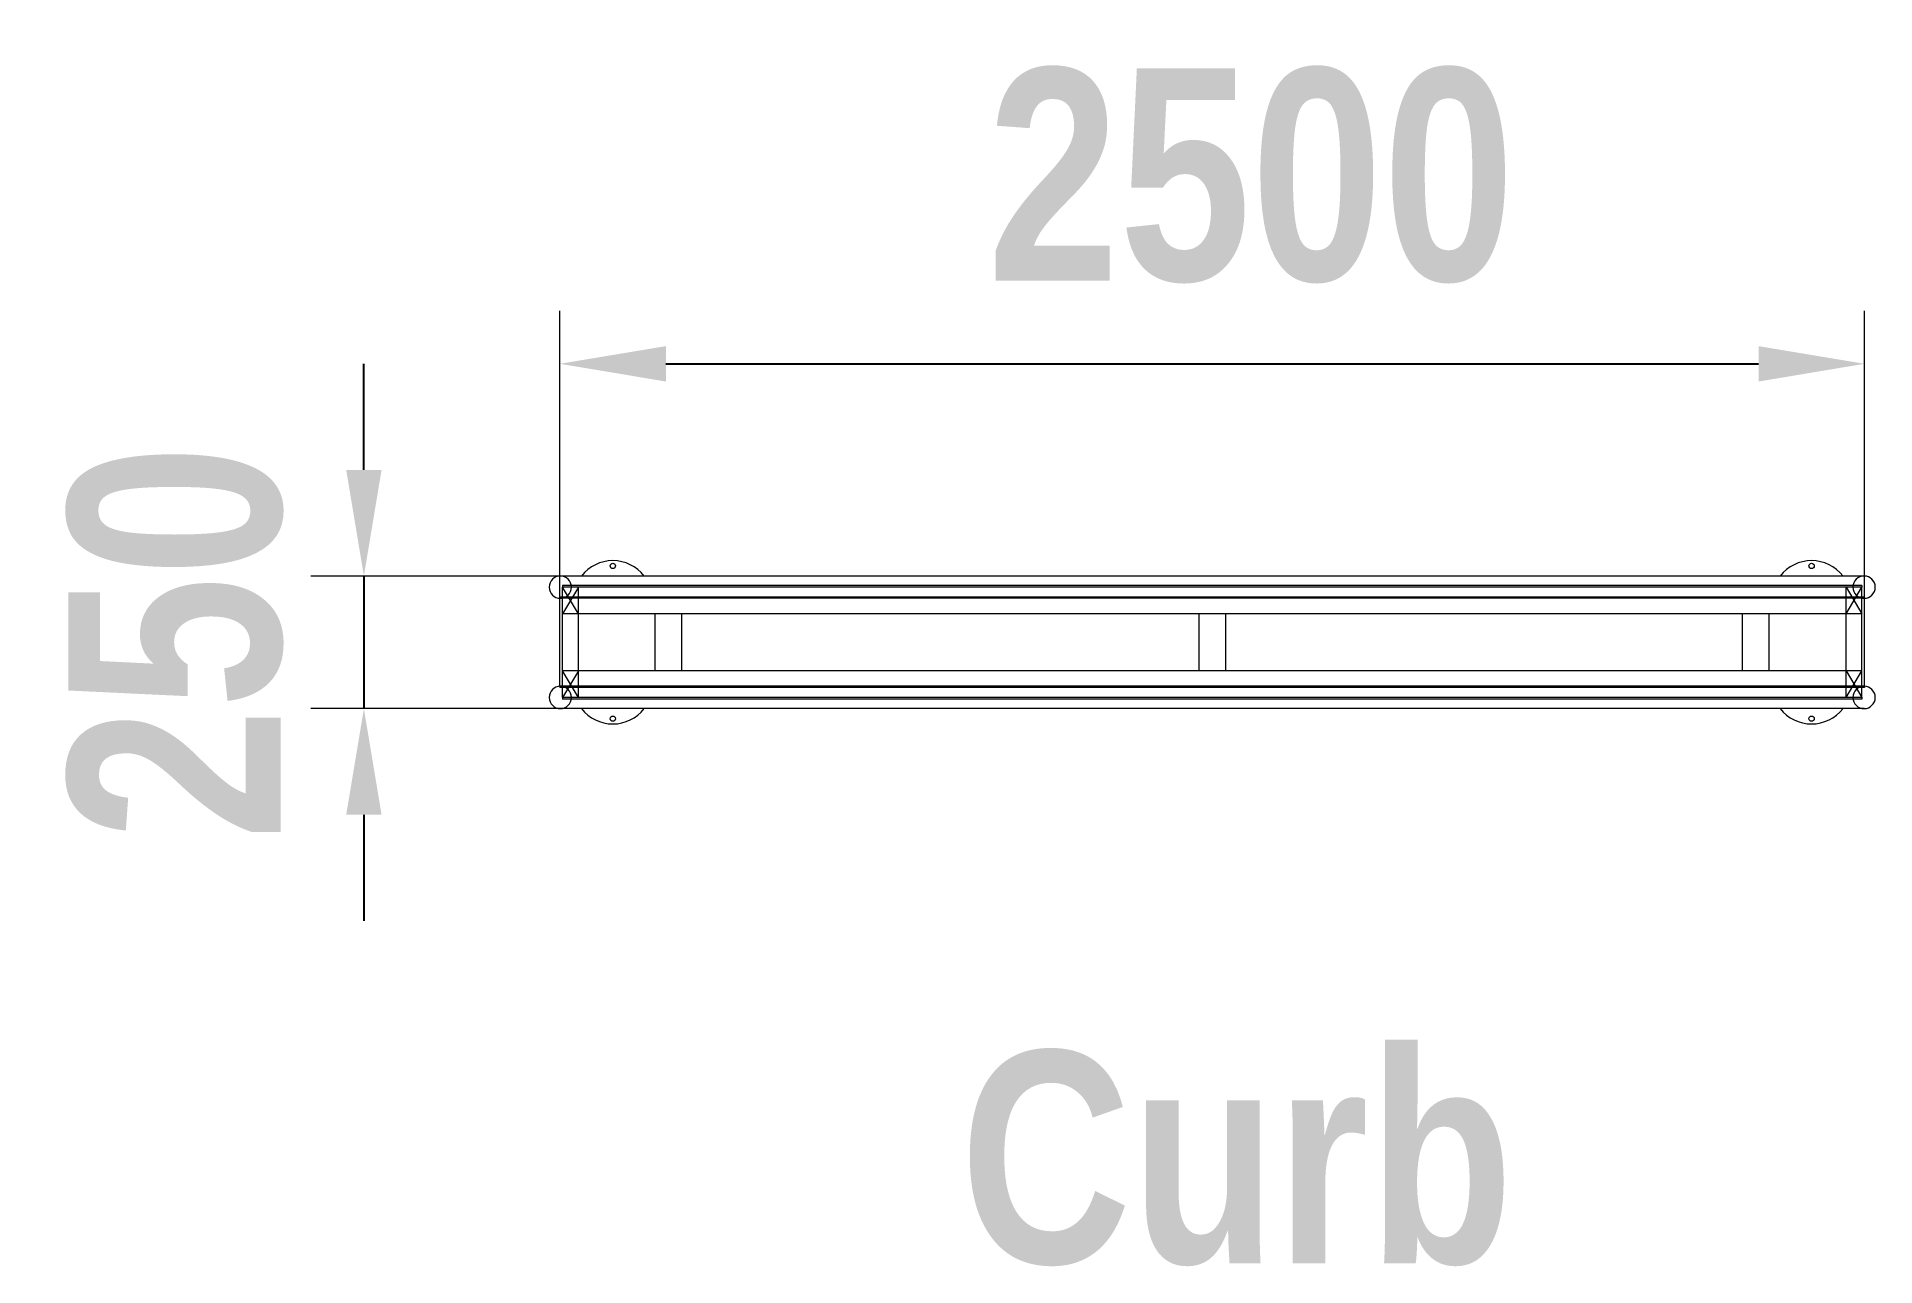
# Model space of a CAD drawing. Header units: millimetres. Extents: x 72413 to 75879, y 3239 to 5557.
import ezdxf

# ---------------------------------------------------------------- set-up
doc = ezdxf.new("R2010")
doc.units = ezdxf.units.MM
doc.layers.add('DiKom', color=7, linetype='Continuous')
doc.styles.add('style1', font='arialbd.ttf', dxfattribs={"width": 0.8})
doc.dimstyles.new('1-50', dxfattribs={"dimtxt": 600, "dimasz": 300, "dimexe": 100, "dimexo": 0, "dimgap": 300, "dimtad": 1, "dimtxsty": 'style1', "dimcen": 200, "dimclrd": 7, "dimclre": 7, "dimclrt": 7, "dimadec": 1, "dimazin": 2, "dimtfac": 1, "dimtmove": 0, "dimatfit": 2, "dimfxl": 1, "dimlwd": 25, "dimlwe": 18, "dimarcsym": 0})

# ---------------------------------------------------------------- blocks, each defined once
blk = doc.blocks.new('*D62')
at = {"layer": 'Defpoints', "color": 0, "transparency": 16777216}
for p in [(75859.1, 4940.8), (73399.1, 4415.6), (75859.1, 4415.6)]:
    blk.add_point(p, dxfattribs=at)
at = {"layer": 'DiKom', "color": 7, "lineweight": 18, "transparency": 16777216}
for p, q in [((73399.1, 4415.6), (73399.1, 5040.8)), ((75859.1, 4415.6), (75859.1, 5040.8))]:
    blk.add_line(p, q, dxfattribs=at)
at = {"layer": 'DiKom', "color": 7, "lineweight": 25, "transparency": 16777216}
blk.add_line((73599.1, 4940.8), (75659.1, 4940.8), dxfattribs=at)
at = {"layer": 'DiKom', "color": 7, "transparency": 16777216}
for points in [[(73599.1, 4974.1), (73599.1, 4907.4), (73399.1, 4940.8)], [(75659.1, 4974.1), (75659.1, 4907.4), (75859.1, 4940.8)]]:
    blk.add_solid(points, dxfattribs=at)
at = {"layer": 'DiKom', "color": 7, "transparency": 16777216, "insert": (74702.3, 5295), "char_height": 400, "attachment_point": 5, "style": 'style1'}
blk.add_mtext('2500', dxfattribs=at)
blk = doc.blocks.new('*D64')
at = {"layer": 'Defpoints', "color": 0, "transparency": 16777216}
for p in [(74954, 4540.6), (73029.8, 4290.6), (74954, 4290.6)]:
    blk.add_point(p, dxfattribs=at)
at = {"layer": 'DiKom', "color": 7, "lineweight": 25, "transparency": 16777216}
for p, q in [((73029.8, 4740.6), (73029.8, 4940.6)), ((73029.8, 4540.6), (73029.8, 4290.6)), ((73029.8, 4090.6), (73029.8, 3890.6))]:
    blk.add_line(p, q, dxfattribs=at)
at = {"layer": 'DiKom', "color": 7, "lineweight": 18, "transparency": 16777216}
for p, q in [((74954, 4540.6), (72929.8, 4540.6)), ((74954, 4290.6), (72929.8, 4290.6))]:
    blk.add_line(p, q, dxfattribs=at)
at = {"layer": 'DiKom', "color": 7, "transparency": 16777216}
for points in [[(72996.5, 4740.6), (73063.1, 4740.6), (73029.8, 4540.6)], [(72996.5, 4090.6), (73063.1, 4090.6), (73029.8, 4290.6)]]:
    blk.add_solid(points, dxfattribs=at)
at = {"layer": 'DiKom', "color": 7, "transparency": 16777216, "insert": (72675.6, 4415.6), "char_height": 400, "attachment_point": 5, "rotation": 90, "style": 'style1'}
blk.add_mtext('250', dxfattribs=at)

msp = doc.modelspace()

# ---------------------------------------------------------------- linework, layer by layer
at = {"layer": 'DiKom', "color": 7, "linetype": 'Continuous', "lineweight": 15}
for p, q in [((75858.146, 4540.623), (73400.146, 4540.623)), ((73379.146, 4515.623), (73379.146, 4515.623)), ((75854.146, 4522.623), (73404.146, 4522.623)), ((73404.146, 4522.623), (73404.146, 4519.623)), ((75854.146, 4519.623), (73404.146, 4519.623)), ((73404.146, 4311.623), (73404.146, 4519.623)), ((73434.146, 4519.623), (73404.146, 4469.623)), ((73434.146, 4469.623), (73404.146, 4519.623)), ((73434.146, 4311.623), (73434.146, 4519.623)), ((75824.146, 4311.623), (75824.146, 4519.623)), ((75824.146, 4469.623), (75854.146, 4519.623)), ((75824.146, 4519.623), (75854.146, 4469.623)), ((75854.146, 4522.623), (75854.146, 4519.623)), ((75854.146, 4311.623), (75854.146, 4519.623)), ((75879.146, 4515.623), (75879.146, 4515.623)), ((75859.146, 4500.623), (73399.146, 4500.623)), ((73399.146, 4498.647), (73399.146, 4500.623)), ((73399.146, 4332.599), (73399.146, 4498.647)), ((75858.146, 4498.623), (73400.146, 4498.623)), ((75859.146, 4498.647), (75859.146, 4500.623)), ((75859.146, 4332.599), (75859.146, 4498.647)), ((75854.146, 4469.623), (73404.146, 4469.623)), ((73579.146, 4361.623), (73579.146, 4469.623)), ((73629.146, 4361.623), (73629.146, 4469.623)), ((74604.146, 4469.623), (74604.146, 4361.623)), ((74654.146, 4469.623), (74654.146, 4361.623)), ((75629.146, 4361.623), (75629.146, 4469.623)), ((75679.146, 4361.623), (75679.146, 4469.623)), ((73399.146, 4332.599), (73399.146, 4330.623)), ((75858.146, 4332.623), (73400.146, 4332.623)), ((75854.146, 4361.623), (73404.146, 4361.623)), ((73434.146, 4361.623), (73404.146, 4311.623)), ((73434.146, 4311.623), (73404.146, 4361.623)), ((75824.146, 4311.623), (75854.146, 4361.623)), ((75824.146, 4361.623), (75854.146, 4311.623)), ((75859.146, 4332.599), (75859.146, 4330.623)), ((73379.146, 4315.623), (73379.146, 4315.623)), ((75859.146, 4330.623), (73399.146, 4330.623)), ((75854.146, 4311.623), (73404.146, 4311.623)), ((73404.146, 4311.623), (73404.146, 4308.623)), ((75854.146, 4308.623), (73404.146, 4308.623)), ((75854.146, 4311.623), (75854.146, 4308.623)), ((75879.146, 4315.623), (75879.146, 4315.623)), ((75858.146, 4290.623), (73400.146, 4290.623))]:
    msp.add_line(p, q, dxfattribs=at)
for centre in [(73499.146, 4559.623), (75759.146, 4559.623), (73499.146, 4271.623), (75759.146, 4271.623)]:
    msp.add_circle(centre, 5, dxfattribs=at)
for centre, radius, start, end in [((73400.146, 4519.623), 21, 90, 270), ((73400.146, 4519.623), 21, 270, 90), ((73499.146, 4494.623), 75, 37.830917, 142.169083), ((75759.146, 4494.623), 75, 37.830917, 142.169083), ((75858.146, 4519.623), 21, 90, 270), ((75858.146, 4519.623), 21, 270, 90), ((73400.146, 4311.623), 21, 90, 270), ((73400.146, 4311.623), 21, 270, 90), ((75858.146, 4311.623), 21, 90, 270), ((75858.146, 4311.623), 21, 270, 90), ((73499.146, 4336.623), 75, 217.830917, 322.169083), ((75759.146, 4336.623), 75, 217.830917, 322.169083)]:
    msp.add_arc(centre, radius, start, end, dxfattribs=at)

# ---------------------------------------------------------------- texts
at = {"layer": 'DiKom', "insert": (74153.927, 3644.756), "char_height": 400, "width": 2879.2195, "attachment_point": 1, "style": 'style1'}
msp.add_mtext('Curb', dxfattribs=at)

# ---------------------------------------------------------------- dimensions: what is measured, and where the dimension line sits
at = {"layer": 'DiKom'}
dim = msp.add_linear_dim(base=(75859.146, 4940.781), p1=(73399.146, 4415.623), p2=(75859.146, 4415.623), text='2500', dimstyle='1-50', override={"dimtxt": 400, "dimasz": 200, "dimgap": 150}, dxfattribs=at)
dim.commit()
dim.dimension.update_dxf_attribs({"geometry": '*D62', "text_midpoint": (74702.292, 4940.781), "dimtype": 160})
dim = msp.add_linear_dim(base=(73029.812, 4290.623), p1=(74954.034, 4540.623), p2=(74954.034, 4290.623), angle=90, dimstyle='1-50', override={"dimtxt": 400, "dimasz": 200, "dimgap": 150}, dxfattribs=at)
dim.commit()
dim.dimension.update_dxf_attribs({"geometry": '*D64', "text_midpoint": (73029.812, 4415.623), "dimtype": 160})

doc.saveas('drawing.dxf')
